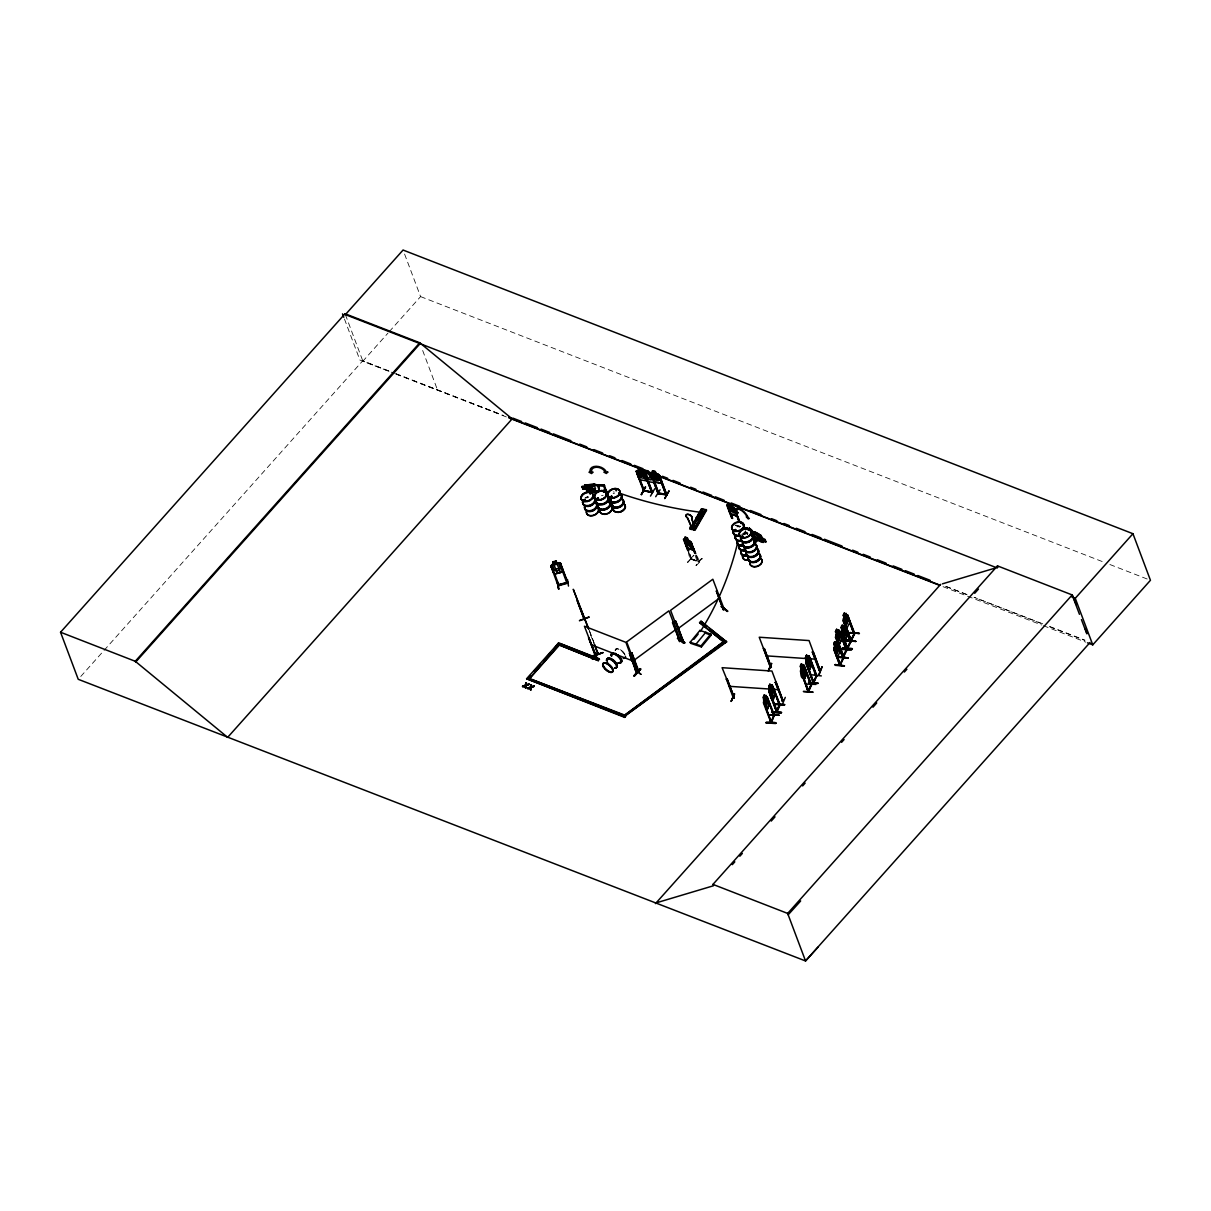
<?xml version="1.0" encoding="UTF-8"?>
<svg xmlns="http://www.w3.org/2000/svg" width="1211" height="1211" viewBox="0 0 1211 1211"><rect width="100%" height="100%" fill="white"/><g stroke="black" fill="none" stroke-linecap="round" stroke-linejoin="round"><path stroke-width="0.75" stroke-dasharray="5 3.75" d="M696.325 555.047C701.684 563.024 696.31 563.842 695.402 555.016M697.854 561.813L698.702 561.132M614.038 491.893L613.266 491.969M693.646 555.365L687.56 562.267L693.903 555.168M687.893 562.343L693.964 555.44M691.602 558.967L697.687 561.117M691.708 559.421L689.362 552.398M696.249 565.567C708.45 553.654 698.58 558.831 696.219 565.537M80.759 676.48L362.74 360.787L394.014 372.943M344.454 318.993L359.879 360.03L394.196 373.291L362.891 361.181L387.974 333.101M389.231 331.693L420.58 296.604L403.066 250.041M690.875 558.195L691.36 558.861M590.635 634.912L593.935 643.646M691.526 558.771L698.959 561.813M688.665 552.14L691.859 559.104M691.557 559.452L689.165 552.64M688.453 552.367C689.634 561.011 691.284 558.377 698.868 561.828M691.042 559.21L698.656 562.071M395.967 373.972L503.367 415.464M967.029 594.586L944.141 585.746L966.999 594.631M1042.747 623.832L974.068 597.311L1040.824 623.332M1049.786 626.556L1084.995 640.165M420.58 296.604L1102.843 561.783M1109.897 564.523L1150.45 580.281M1049.619 626.753L1084.768 640.422M395.755 373.624L501.732 414.813M395.906 374.017L506.289 416.917M943.066 586.684L1041.687 625.012M1043.443 625.693L1085.722 642.118M736.606 525.15L739.633 526.331M736.394 525.392L739.421 526.573M735.274 525.059L739.815 526.815M735.062 525.286L739.603 527.057M701.926 558.513L695.901 565.401M746.415 532.477L747.671 534.551M589.151 630.492L593.95 642.678M696.113 555.289L698.732 562.101L695.614 554.789M589.5 630.825L594.268 643.525M422.669 350.494L437.595 390.214M345.392 314.618L362.891 361.181M613.114 493.649A6.373 4.36 -20.6 0 1 614.673 493.059M601.549 495.571A6.479 4.435 -20.6 0 1 603.184 495.284M585.049 498.296A6.479 4.435 -20.6 0 1 588.062 496.843M584.989 498.039A6.388 4.375 -20.6 0 1 587.956 496.616M586.714 498.054A6.388 4.375 -20.6 0 1 588.274 497.479M586.578 497.706A6.479 4.435 -20.6 0 1 588.152 497.115M743.085 534.656A6.479 4.435 -20.6 0 1 747.717 532.916M743.024 534.399A6.373 4.36 -20.6 0 1 745.991 532.976M744.75 534.429A6.373 4.36 -20.6 0 1 747.914 533.551M744.598 534.066A6.479 4.435 -20.6 0 1 747.823 533.173M745.734 531.069A6.373 4.36 -20.6 0 1 743.327 534.49M744.159 532.583A6.373 4.36 -20.6 0 1 741.601 534.46M737.03 526.952A6.373 4.36 -20.6 0 1 740.193 526.074M745.234 531.811A6.479 4.435 -20.6 0 1 747.581 534.429M745.053 531.584A6.373 4.36 -20.6 0 1 746.173 532.219M746.96 533.097A6.373 4.36 -20.6 0 1 747.369 534.157M745.719 530.766A6.479 4.435 -20.6 0 1 743.282 534.233M738.786 526.861A6.479 4.435 -20.6 0 1 740.421 526.558M745.189 531.735A6.479 4.435 -20.6 0 1 743.176 533.975M738.68 526.588A6.479 4.435 -20.6 0 1 740.315 526.301M745.325 532.083A6.479 4.435 -20.6 0 1 747.671 534.702M745.386 532.446A6.373 4.36 -20.6 0 1 747.293 533.96M615.233 650.67A6.403 2.831 41.8 0 1 619.366 649.55A6.403 2.831 41.8 0 1 625.209 655.514M615.279 649.701L615.279 650.489A6.388 2.831 41.8 0 1 619.517 649.368A6.388 2.831 41.8 0 1 625.36 655.333C624.074 652.184 618.458 646.462 615.279 649.701"/><path stroke-width="1.5" d="M731.172 508.469L732.791 507.288L732.171 509.301L734.88 512.677L731.838 509.589C731.913 512.647 729.067 510.648 731.111 508.877L728.522 505.638L731.293 508.469M693.419 548.205L693.403 550.278L687.409 547.947L685.789 545.344L687.47 547.872L693.494 550.188L693.434 548.326M736.591 516.022L736.772 514.1M729.037 511.209L730.687 513.797L736.682 516.113L736.682 514.054M584.308 499.886L583.702 500.113M584.444 500.839L584.459 499.855M589.863 493.694L590.59 493.149L590.181 493.831M597.401 499.341L598.355 498.342L597.023 498.463M597.689 499.204C595.176 498.917 600.05 499.976 598.098 498.054M604.001 492.332L603.547 491.621L604.35 491.954M603.986 491.605L604.244 491.575M603.562 485.626L603.532 485.399M604.365 485.883L604.213 484.824L588.41 485.233L604.41 485.883L603.335 484.96M604.486 485.626L588.501 484.975M611.373 496.101L611.555 496.934L611.858 496.177M616.702 489.759L616.974 489.728M734.456 529.631L734.411 530.69L735.667 530.236M734.653 529.767L735.592 529.994L734.638 530.448M740.769 523.349L741.571 523.137L740.708 523.031M741.874 536.594L741.813 537.306M743.085 536.851L741.737 536.473L742.025 537.366M743.251 536.503L741.783 536.821M741.526 536.534L743.282 536.761M748.201 530.009L748.807 529.525M605.742 491.378L606.529 491.06M652.487 473.879L655.302 476.786C652.426 479.117 656.347 480.812 656.12 477.391L659.48 480.025L656.529 476.998C659.102 474.742 655.847 473.183 655.696 476.362L653.138 473.94L509.801 418.279M691.526 527.496L694.509 527.648L691.753 518.762A3.406 1.907 29.9 0 0 690.512 515.477A3.406 1.907 29.9 0 0 686.304 514.796A3.406 1.907 29.9 0 0 687.53 518.096L691.617 527.633L692.798 526.437L691.39 527.3L692.662 526.24L693.101 529.146L691.829 528.753M692.087 526.285L691.769 527.224L687.621 517.945A3.406 1.907 29.9 0 1 686.395 514.645A3.406 1.907 29.9 0 1 690.603 515.311A3.406 1.907 29.9 0 1 691.844 518.611L694.599 527.481M802.908 678.115C799.548 678.069 801.092 664.794 801.061 670.682L808.827 691.33L808.585 690.512M808.918 655.681L805.618 663.007L813.277 682.959L816.456 675.662L808.812 655.681L816.623 676.283M805.784 661.342L809.145 670.606L811.748 664.869L811.219 661.827M641.179 473.864L642.98 472.245L642.118 474.576L644.933 477.361M638.727 671.272L637.591 671.242L638.681 670.758L638.106 672.09L626.677 641.921L668.911 610.828L680.461 640.907L679.386 640.846M679.401 641.043L679.992 640.029M680.325 641.013L679.871 640.089M681.899 640.18L682.671 639.347M681.596 639.59L682.474 639.302M681.778 640.331L682.853 639.832L682.035 640.498L670.606 610.314L712.84 579.236L724.284 609.451C724.496 609.844 722.952 608.83 723.921 608.437M716.594 591.24L717.306 590.711L716.382 591.074L723.3 609.769L724.042 609.133M697.975 517.203L699.216 518.126M700.215 517.279L699.519 516.325L698.126 517.188M839.526 664.612L840.419 664.642L834.394 648.43L834.697 646.447L833.758 649.701M841.251 633.126L841.267 631.446L847.14 648.778L854.436 633.429M845.641 626.98C849.062 631.325 840.313 620.214 844.097 617.565L843.234 615.279L844.415 612.842L845.369 615.294M851.03 641.482L850.334 642.178L845.111 628.131L845.762 627.495L850.712 642.193L844.006 625.769C842.947 630.628 842.462 621.076 841.161 627.57L847.503 648.733L851.015 641.452L843.265 620.774L846.171 613.477L845.369 615.143M643.071 472.865L645.418 479.087L643.026 472.941L643.692 472.199L651.836 474.318L654.001 482.584L647.083 481.524L645.327 479.087M646.916 480.828L647.113 478.693L647.022 480.918L640.135 479.813C637.546 478.451 636.547 469.187 636.169 471.276M640.846 674.27L634.821 669.289M678.448 638.394C681.309 637.258 691.148 649.505 678.463 638.333M678.705 637.728L684.775 642.678M641.164 473.834L638.076 471.457L640.891 474.364C638.212 476.695 641.845 478.39 641.709 474.969L644.948 477.634M562.434 571.864L562.782 569.261L562.54 571.925L554.971 574.029L553.124 572.001L555.032 573.908L562.54 571.925M779.218 705.074L776.312 711.508L777.235 711.387L769.454 690.875L769.636 688.892M765.519 705.786L766.745 706.391L767.577 701.048L764.292 694.781L763.233 697.233L763.914 701.502L771.346 722.816L774.207 715.353M769.454 690.875C767.835 676.253 771.135 713.975 775.025 694.009L774.48 690.981L775.025 694.009L772.557 699.761L771.271 698.217L772.512 699.761M612.948 505.668L609.754 505.577M525.423 685.502L523.258 686.94L522.516 686.319L525.423 685.502L525.892 687.969L526.104 685.244L529.131 684.351L526.104 685.244M530.463 687.454L528.299 688.908L527.557 688.287L530.463 687.454L530.948 689.922L531.145 687.212L534.172 686.319L531.145 687.212M522.668 686.713L525.589 685.411L525.786 682.716L526.27 685.154L529.131 684.351M525.589 685.411L525.786 682.716M527.708 688.665L530.63 687.364L530.827 684.684L531.311 687.121L534.172 686.319M530.63 687.364L530.827 684.684M836.407 634.004L836.074 635.972L843.81 656.634L839.738 665.369L833.91 649.656L837.331 657.301L840.192 651.579L839.601 648.536L840.192 651.579M844.188 617.58L843.855 619.548L845.475 623.832L846.746 624.437L847.745 619.109L846.141 614.84L845.263 615.294M525.271 687.727L525.559 685.88M526.27 685.154L526.407 682.959M530.312 689.68L530.615 687.848M531.311 687.121L531.447 684.926M779.687 704.741L776.569 712.189L768.97 692.102L771.528 684.79L779.884 705.423L772.179 684.836M776.539 712.023L776.978 710.796L776.281 711.341M779.839 705.423L779.49 704.045M808.388 691.254L808.781 691.269M804.71 677.857L800.335 666.398C801.531 659.753 802.03 669.698 802.984 664.582L810.976 685.184M811.612 684.699L804.271 665.974L810.946 685.35M770.983 722.649L763.369 702.728L765.882 695.402L774.344 716.049M771.634 722.104L771.135 721.499M770.968 722.71L773.89 714.687L774.525 715.474M813.656 681.717L813.247 683.034L816.275 675.95M816.123 676.404L816.229 674.905L816.577 676.283M816.078 676.359L809.16 657.709L809.781 657.058L816.85 675.768L813.625 683.049L806.602 664.355M641.33 494.618L645.478 486.989M558.649 589.182L557.332 581.901M734.305 693.933L731.081 701.441L734.683 693.948M768.622 670.955L771.392 663.522M606.56 494.981L604.698 489.441L605.379 490.5C603.789 490.258 604.834 489.411 604.516 490.516M771.982 711.962C801.137 713.415 752.061 711.311 781.231 712.885M803.438 691.36L812.808 691.981M766.291 722.195C795.612 724.526 746.476 721.68 775.615 723.527M766.381 722.558C783.487 724.405 773.723 720.939 766.275 722.922M808.57 682.399L818.076 683.367L808.57 682.429M818.076 683.367L808.676 682.686L818.015 683.322M595.146 655.711L596.493 656.438L588.697 637.561L595.494 656.529L595.585 655.469M595.479 656.453L596.009 656.044M596.084 656.241L595.358 655.469M588.485 637.788L596.13 656.756L584.444 626.238L625.92 642.36L636.925 672.559M843.779 656.574L842.765 656.529L843.507 655.953M835.484 637.183L843.31 658.784L837.724 644.721L838.36 644.07L837.724 644.721M834.848 651.351L840.071 665.399L843.689 657.997M846.217 650.61L847.019 649.959L839.617 631.294L846.262 650.67M846.701 649.353L842.659 657.921M846.913 647.946L847.851 648.082M847.579 647.461L847.2 648.127M850.697 641.421L850.107 641.33M851 640.104L844.218 621.47L851.166 640.876L844.218 621.47M851.288 639.529L854.179 633.792M850.561 641.376L854.512 632.778L854.799 633.474L847.397 614.87L854.043 634.246L846.08 613.477M835.09 665.293L844.309 666.156M838.466 656.529L847.639 658.057M838.557 656.892L848.305 657.997L838.466 656.438M842.538 647.961C842.084 651.321 864.926 648.142 842.538 648.036M855.466 640.952C826.507 637.879 875.341 643.646 846.338 640.362M847.776 657.785L838.421 657.24M846.474 640.498L855.572 641.315M584.141 619.321C585.185 620.108 583.369 617.504 584.777 619.714M594.313 644.691L597.901 654.182L597.765 652.668M597.977 653.274L598.234 654.061L594.646 644.57M840.252 663.976L839.465 664.521M582.839 488.896L586.094 488.729L582.839 488.896L582.007 486.519L585.125 486.595M581.976 486.61L591.755 485.505L594.707 486.64L595.509 488.775L593.42 489.925L587.547 489.955L586.063 488.805C587.456 494.436 605.349 492.574 597.265 484.884L593.859 484.188L597.235 484.96L599.263 490.349M590.983 492.075C589.651 490.5 596.296 493.422 597.977 492.06M596.418 491.151L599.157 490.213M604.168 489.168L605.651 489.986M605.803 491.954L603.82 485.626L608.043 496.631M608.437 502.277L609.451 499.265M608.482 502.595L609.496 499.553M608.891 502.156L610.026 501.626M609.557 502.247L610.541 499.25L609.693 502.641M609.814 502.58L610.783 499.598M609.754 504.124L611.131 499.598M584.368 500.537L584.444 499.719M590.408 493.679L590.832 493.225M597.19 498.811L598.143 498.357M598.325 498.826L597.598 499.023M735.879 530.146L735.592 529.888M771.377 685.32L772.164 684.942M733.321 697.93L726.343 678.993L727.19 679.053L734.29 697.687L732.897 697.233M733.488 697.551L734.138 697.975L727.19 679.053M731.399 701.124L734.275 693.979M733.23 696.87L733.927 697.264M770.438 667.473L763.475 648.536L764.323 648.596L771.407 667.231L770.378 667.155M770.378 667.458L771.21 667.473L764.323 648.596M771.422 663.477L768.198 670.985L771.77 663.507M770.817 686.622L769.848 684.154L768.818 686.607L773.148 698.066M769.197 686.576L769.818 685.108L769.454 687.348M770.726 686.455L771.528 684.79L768.879 692.162M770.998 687.379L770.029 689.664L770.983 687.379L772.603 691.648L771.634 693.933L772.588 691.648M769.878 692.813L776.947 712.189L769.924 693.509M779.4 705.559L772.724 686.183L780.126 704.832L777.008 712.053M783.29 700.987L782.155 701.23L783.078 701.245L775.343 682.308L776.19 682.353L783.184 701.245L771.937 671.045L722.089 667.685L734.29 697.687M772.467 699.746L774.919 694.009L774.389 690.966L775.025 694.009M771.861 712.325L781.413 712.492M775.237 704.454L784.773 704.62L775.403 704.03M782.927 700.563L781.897 700.548L782.7 700.639M785.288 697.369L782.139 704.847M801.515 663.961C799.033 670.939 801.939 659.586 802.378 666.413L803.075 665.944L804.694 670.228L803.877 675.571L802.621 674.951L801.061 670.682L800.532 666.398M801.379 664.9L801.031 667.14L801.652 665.672M803.09 664.582L800.592 670.319L803.71 664.733L802.378 666.413L803.075 665.944M800.698 670.334L801.198 668.699M802.56 667.17L801.576 669.456L802.545 667.17L804.165 671.439L803.181 673.725L804.149 671.439M801.44 672.605L808.494 691.981L801.47 673.301M820.165 670.803L819.272 670.773L812.354 652.108L813.308 651.896L820.256 670.833L809.054 640.574L759.221 637.228L770.59 667.14L770.196 666.428M804.013 679.553L806.571 673.8L806.042 670.773L806.42 673.785L804.119 679.553L802.832 678.009L804.074 679.553L806.571 673.8L805.936 670.758L806.465 673.8M810.674 684.503L811.415 683.882L808.115 691.981L800.653 670.288L800.441 671.954M808.297 690.664L811.098 684.881M811.627 684.639L808.554 691.844M820.347 670.455L819.378 670.47M819.605 670.394L812.46 651.851M819.211 669.789L819.908 670.137M822.057 666.898L819.272 674.406M821.981 666.837L818.878 674.345M769.954 684.17L768.909 686.622M763.551 701.154L764.262 699.519L763.339 697.233M765.988 695.417L765.246 697.248L764.292 694.947M764.292 703.424L771.452 722.679M773.844 716.185L767.168 696.809L774.571 715.534M766.866 710.236L769.318 704.605L768.94 701.593L769.469 704.635L766.972 710.373L765.67 708.844M769.696 715.05L779.218 715.262L769.878 714.626M808.282 655.756L807.54 657.467L806.571 655.015L805.512 657.467L806.193 661.736L813.61 682.217M806.677 655.015L805.512 657.467L806.541 659.753L805.83 661.388M809.145 670.606L811.703 664.854L811.082 661.887M821.33 675.905L812.157 674.86M835.696 635.624L836.483 633.989L835.454 631.703L836.634 629.266L837.573 631.718L838.406 630.008M844.264 617.58L843.295 615.279L844.506 612.857M836.423 638.591L843.613 658.042M844.006 625.769L841.312 631.491L842.129 629.871L841.236 627.57L842.447 625.148L843.295 627.601M834.803 646.462L833.773 644.161C834.712 637.561 837.013 647.991 834.939 641.875M854.482 634.125L847.715 614.9M835.045 641.739L833.773 644.161M833.97 648.036L836.71 642.36L835.802 644.01L836.665 643.722L838.284 647.991L838.375 651.049L837.285 653.319L835.999 652.714M842.25 634.064L847.518 648.793L842.25 634.761M841.872 639.12L839.011 644.827L841.872 639.12L841.388 636.093M846.792 628.418L849.668 622.696L849.168 619.669M844.718 640.574L847.428 634.973L847.095 631.96M843.567 639.272L844.824 640.725L847.594 635.003M849.88 632.581L859.416 633.474L849.85 632.596M842.205 649.399L851.454 650.156M846.232 649.308L846.398 650.216M843.28 655.953L846.08 650.186M847.382 647.991L850.152 641.694M854.739 633.55L851.288 640.725M859.371 633.459L850.001 632.853M557.877 584.943L559.073 585.064M558.12 585.624L567.656 582.173L557.999 584.883L567.838 582.9L567.051 583.081M566.597 582.506L567.581 582.219M747.02 528.541L746.294 528.238L747.384 528.39M701.79 510.86L690.966 529.343L689.816 527.708L690.966 525.695L691.678 526.709M691.723 528.935L691.072 526.709L695.901 527.618L695.099 526.346L694.297 529.328L690.527 528.738L691.314 525.741M696.31 517.99C708.738 518.565 691.89 520.7 697.475 515.977L701.941 516.688M698.505 514.191C710.933 514.766 694.085 516.885 699.67 512.162L704.227 513.116L699.67 512.162A358.517 284.085 -9.3 0 1 618.685 492.862M700.533 511.057L701.608 508.802L706.634 510.058L695.175 529.979L690.043 529.177L701.457 509.271L706.164 509.755L694.524 529.873L693.615 529.722L706.074 509.513M690.27 528.919L691.42 526.906M692.904 524.484L701.608 508.802M690.694 529.283L701.699 509.044M690.891 529.298L702.562 509.18M702.047 511.042L691.481 529.404L702.138 511.042M693.101 529.146L692.026 526.452M694.297 529.328L695.099 526.346M693.873 529.631L705.665 509.922M693.736 529.752L705.302 509.589M637.38 472.668L636.577 472.532L644.388 491.348L638.167 474.106M640.755 469.066L637.864 468.521L638.818 470.988L637.637 471.503L639.241 475.787L641.391 477.861L644.131 478.3L644.903 476.695L640.801 468.99M641.618 471.367L644.903 472.562L636.759 470.655L638.863 470.897M651.14 474.697L651.942 474.833M647.87 480.722L652.426 492.589L643.223 490.47L644.222 490.637M641.436 494.693L645.539 486.958L641.285 494.3M655.212 471.412L659.314 479.117L658.542 480.722L655.802 480.283L653.652 478.209L652.048 473.925L653.213 473.395C648.763 468.718 659.692 472.714 652.366 471.109M644.297 490.818L652.169 491.908M644.388 491.303L643.389 490.546M657.921 474.091L659.314 474.984L666.837 495.011L659.268 475.06L657.921 474.091C656.952 472.744 648.657 473.773 651.215 472.986M654.591 482.145L661.478 483.25L661.63 481.13M658.935 476.241L659.889 476.105L658.935 476.241L665.974 494.951L659.072 475.984M651.246 491.938L651.942 491.954M651.276 491.787L651.594 492.499M651.79 492.166L646.432 478.89M650.474 496.101L654.727 488.76M660.086 489.774L655.696 496.722M653.531 481.736L658.042 493.679C656.377 492.529 660.313 492.998 657.785 492.635M658.89 493.377L654.485 481.615M665.656 494.36L666.489 494.315M668.896 490.818L664.778 498.554M669.077 491.151L664.809 498.463M643.132 472.986L645.766 472.699L644.827 470.231L646.25 477.422L648.4 479.495L651.124 479.95L651.896 478.36L650.292 474.091L648.536 473.077M651.836 474.318L648.49 473.153L647.749 470.731L644.782 470.322M648.566 473.092L647.749 470.731M654.152 480.464L651.745 474.334M742.888 525.286L744.175 524.484L744.144 526.27M770.907 721.453L771.286 722.831M771.271 721.998L773.996 715.716M550.823 565.87L553.715 564.069L552.867 561.859L557.317 573.378M854.012 632.884L854.103 633.595M839.617 631.294L846.701 650.549M843.038 655.908L843.34 656.513M585.125 500.582L584.822 499.674M596.902 498.644L596.887 499.174M611.873 496.767L610.495 497.403M735.758 530.327L735.455 529.404M811.4 685.214L803.604 664.733M813.52 682.308L806.571 663.658M558.831 584.641L559.073 585.685L552.11 566.718L551.262 567.202L552.11 566.718M566.96 583.157L559.951 564.523L560.844 564.281L559.951 564.523M550.808 565.855L558.165 585.867L567.989 583.112L560.466 563.1L557.045 563.342M598.234 653.955L597.417 652.986M690.164 642.239L699.928 630.416L710.766 634.064L711.16 635.124L701.411 646.946L690.573 643.298L690.164 642.239L701.018 645.887L701.411 646.946M693.827 639.363L698.157 634.11M696.128 643.995L705.877 632.172M701.018 645.887L710.766 634.064M604.577 489.986L607.105 495.647M684.699 540.787L688.529 550.944M694.766 553.321L691.163 542.922L695.674 553.351M691.859 543.194L690.951 543.164M637.183 672.272L636.259 672.317L629.478 653.41L637.001 672.605M640.619 669.183C620.637 690.194 653.773 654.712 634.549 676.041M634.019 675.526L640.059 668.639M818.015 947.153L805.542 960.959L78.231 679.295L60.55 632.233L345.059 313.74L419.763 342.774L512.162 418.87L508.635 417.507M997.304 568.004L345.392 314.618L403.066 250.041L1132.951 533.718L1150.45 580.281L1092.761 644.857L1087.478 642.814M228.334 736.621L227.653 737.363L135.254 661.282L419.763 342.774M135.587 662.145L420.096 343.652M227.653 737.363L512.828 418.113L521.638 421.534M625.875 716.049L624.679 717.381L526.588 678.75L558.589 642.92L599.309 658.754L598.34 660.661L558.907 644.842L598.34 660.661M526.8 679.341L530.463 675.254M534.157 671.106L540.318 664.203M544.011 660.071L550.172 653.168M553.881 649.02L558.589 642.92M559.088 645.478L529.51 678.599L560.103 643.51L599.521 659.329M685.714 539.364L683.458 539.213L687.818 550.672M687.47 538.002L691.39 545.949L690.8 547.281L686.455 544.027L684.851 539.743L685.835 539.485C681.611 534.354 691.405 539.97 684.972 537.184M688.272 540.363L691.193 542.089M689.982 540.923L683.564 539.258M728.114 502.943L729.718 509.892L734.063 513.146L734.653 511.799L730.733 503.852M727.978 506.637L732.443 518.49M731.535 506.228L734.456 507.954L726.827 505.123M598.113 660.086L599.309 658.754M738.649 520.897L734.411 508.802L739.558 520.942M730.687 513.797L736.682 516.113M735.107 509.074L734.199 509.044M624.679 717.381L625.648 715.474L527.996 678.009M655.454 903.633L940.629 584.383M656.12 902.891L713.476 885.756L712.961 884.393L997.47 565.885L1072.174 594.934L1079.455 614.295M732.307 864.654L734.82 861.854M739.845 856.222L742.358 853.407M771.24 821.073L775.01 816.85M802.636 785.924L805.148 783.108M841.569 742.343L844.082 739.527M872.964 707.194L876.734 702.97M904.375 672.044L906.888 669.229M974.704 593.299L978.473 589.091M1090.051 642.466L805.542 960.959L787.665 913.427L1072.174 594.934M1092.761 644.857L1075.262 598.295L1132.951 533.718M788.179 914.789L800.653 900.969M775.237 704.318L784.622 704.878M806.798 684.109L816.047 684.412M769.712 714.914L778.93 715.277M838.92 657.346L848.139 658.254M749.942 530.6L758.54 534.687L746.566 527.951L746.597 528.874M749.261 528.253L751.622 530.055L749.261 528.253L749.654 529.313L749.442 528.072M758.298 534.914L758.298 534.051M753.757 541.665L756.527 539.046L753.938 542.044M753.817 541.938L756.587 539.319M754.589 542.059L757.375 539.516M754.725 542.452L757.314 539.455M755.074 542.589L757.844 540L755.119 542.649M752.515 536.579L761.023 541.12L750.593 535.095M760.629 541.12L760.629 540.257M754.922 532.28L761.159 535.565L763.596 542.422C755.8 542.377 745.658 524.318 761.159 535.625M757.42 539.228L763.672 542.346M763.702 540.59L766.033 541.817L758.843 538.986L755.74 534.732L757.178 534.566L762.839 538.289M765.095 539.591L762.718 538.395M706.18 509.725L694.826 529.782L693.933 528.359M553.866 564.19L552.534 565.401L554.154 569.685L556.455 571.062L559.452 570.245L560.375 567.959L558.771 563.69L556.878 563.372L556.076 560.89L552.867 561.859M583.626 500.007L584.746 499.583M585.049 500.491L583.611 500.854M610.632 496.571L612.039 496.48M584.656 485.066L593.844 484.339M698.293 516.976L700.23 517.067M699.897 517.506L698.157 517.778M631.642 652.714L630.931 653.229L631.854 652.865L638.258 671.984M679.78 641.421L672.453 622.681L673.165 622.151L679.628 641.527L680.461 640.907M675.571 621.107L674.86 621.637L675.768 621.273L682.762 640.014L681.778 639.817M677.358 638.469L683.337 643.117M721.695 606.514L727.705 611.192L721.726 606.544M633.671 660.54L675.92 629.448M677.6 628.948L719.834 597.856M699.474 622.348L725.101 643.026L699.701 622.923L701.018 621.213L726.645 641.891L625.648 715.474M687.848 668.699L624.649 715.201L723.739 641.527L690.845 666.474M726.418 641.315L625.587 715.534L624.437 714.626M666.973 494.754L658.133 493.331L653.683 481.478M558.574 588.864L557.378 581.87L558.771 589.227M770.211 666.489L771.044 666.504M770.907 666.822L770.014 666.777M723.784 608.497L724.042 609.178M682.308 639.06L682.777 639.938L675.768 621.273M680.022 640.786L679.659 641.467M748.595 530.115L748.307 529.449M741.828 536.201L742.721 535.913M771.528 686.153L770.711 686.607L771.513 686.153L773.133 690.437L772.315 695.765L771.104 695.159L772.285 695.765L773.133 690.437M807.434 657.467L808.252 656.998L810.023 664.339L809.024 666.625L807.798 666.02M643.465 490.228L644.267 490.334M643.768 490.849L652.472 492.287M666.58 494.33L658.708 493.24L665.808 494.103M666.701 495.011L658.057 493.634M843.189 627.586L844.067 627.131L845.778 634.458L844.673 636.729L843.401 636.123M837.482 631.703L838.36 631.249L840.071 638.575L838.966 640.861L837.694 640.241M741.919 523.757L742.752 523.803M526.119 684.76L528.98 683.958M531.175 686.728L534.021 685.926M760.675 541.362L753.348 537.412M522.516 686.319L525.438 685.017M527.557 688.287L530.479 686.985M558.952 584.943L558.12 585.155M567.792 583.248L560.375 563.16M577.193 600.717L584.459 619.987L577.42 601.292M589.046 617.216L579.403 620.683L588.955 616.959M593.163 655.635L602.957 652.578L593.435 656.317M593.269 655.923L602.972 652.623M597.417 498.13L598.37 498.084M636.138 671.333L636.925 671.621M721.332 606.756L727.266 611.525M942.415 583.853L994.398 568.322M568.489 586.079L567.459 579.433M840.086 664.551L834.848 650.64M559.119 562.767L551.52 564.674M554.154 564.962L557.242 564.205M555.758 569.231L558.771 568.413M611.161 497.161L610.329 496.692M658.799 493.77L652.426 476.786M593.874 484.264L584.55 485.036L586.639 490.334L587.986 491.091M588.41 485.233L604.153 485.293M604.456 489.955L605.697 489.834L605.409 490.894L603.033 490.894L605.47 490.682M587.971 491.182L599.566 491.151M605.667 491.166L606.575 491.06M590.741 491.454L599.49 491.424M591.059 491.817L598.052 491.787M603.472 491.923L606.787 491.605M605.803 492.105L606.802 491.711L603.562 492.12M612.857 505.229L609.648 505.259A6.373 4.36 -20.6 0 1 611.01 510.936A6.373 4.36 -20.6 0 1 602.942 513.964A6.373 4.36 -20.6 0 1 600.187 508.726M611.01 497.191L610.329 497.297M763.354 648.793L764.202 648.854M812.354 652.108L813.202 652.154M726.237 679.25L727.084 679.31M775.237 682.565L776.084 682.61M803.544 691.648L812.959 692.283M837.361 642.511L843.25 658.799M766.215 655.847L816.063 659.208M807.919 669.168L809.251 670.606M729.098 686.304L769.712 689.044M773.405 689.286L778.945 689.664M837.497 631.552L836.725 629.266L835.454 631.703M835.439 637.228L839.072 629.947L846.61 650.625M855.693 641.406L846.277 640.922M842.629 648.4L851.908 649.247L842.493 648.672M836.074 655.847L837.437 657.164M843.068 658.315L840.283 664.082M700.442 510.815L704.923 511.526M692.525 526.089L692.041 526.74M692.949 526.921L695.462 527.315M661.373 483.159L654.636 482.084L652.926 479.723M752.818 531.917L754.877 532.431M615.748 490.001L616.187 490.909M706.513 633.565L711.16 635.124M643.646 491.212L636.108 471.155M598.098 652.668L592.285 659.329M1071.796 596.947L1075.262 598.295M525.15 422.911L537.472 427.695M540.999 429.072L549.809 432.494M553.321 433.856L570.926 440.698M579.736 444.119L586.775 446.859M593.814 449.599L602.609 453.02M609.663 455.76L614.946 457.803M621.985 460.543L630.78 463.964M634.307 465.327L643.102 468.748M662.478 476.286L667.745 478.33M673.028 480.389L680.082 483.128M690.633 487.231L695.916 489.274M702.955 492.014L711.765 495.435M715.292 496.813L724.087 500.234M731.126 502.959L739.936 506.38M750.487 510.497L761.053 514.599M771.619 518.702L776.902 520.76M783.941 523.485L789.224 525.544M796.263 528.284L805.073 531.705M812.112 534.445L820.907 537.866M824.434 539.228L842.039 546.07M852.605 550.172L857.888 552.231M863.171 554.29L870.209 557.015M877.248 559.754L886.043 563.176M893.097 565.915L901.892 569.337M905.419 570.699L914.214 574.12M917.741 575.497L930.063 580.281M508.696 417.523L653.001 473.607M660.04 476.347L939.948 585.14M659.511 476.468L939.539 585.307M729.158 505.275L726.736 505.063L731.732 518.217M591.437 644.857L632.929 660.994M531.493 679.371L624.119 715.368M526.588 678.75L624.467 716.806M525.12 687.333L525.892 687.969M530.176 689.301L530.948 689.922M712.961 884.393L787.665 913.427M60.55 632.233L135.254 661.282M802.666 674.951L803.877 675.571L804.679 670.228M748.02 529.116L758.071 534.278M750.169 530.373L758.54 534.687M752.031 536.185L760.402 540.484M753.514 537.654L760.644 541.484M640.241 668.987L634.216 675.874M846.973 649.868L843.431 657.225L836.423 637.894M643.238 490.516L652.562 492.332L648.657 482.16M721.211 606.469L727.644 611.177M638.757 670.955L631.854 652.865M634.776 669.365L640.937 674.33M706.876 626.269L701.018 621.213M709.707 628.494L726.645 641.891M606.696 492.09L604.259 484.96M843.462 639.272L844.718 640.71M685.335 539.228L693.403 549.794M560.481 563.176L559.028 562.615M580.266 607.892L588.47 628.766M1072.916 596.024L1076.14 604.577M1085.132 628.524L1087.069 633.656M1081.438 619.578L1086.736 633.656M997.47 565.885L997.97 567.248M836.559 630.204L836.15 632.43L835.862 631.673M765.17 539.516L765.957 541.877M753 531.947L754.983 537.215M734.381 507.954L739.346 521.169M734.411 508.802L735.683 512.192M736.954 515.583L738.861 520.654M730.097 511.481L732.655 518.247M727.493 506.122L731.944 517.975M775.343 682.308L782.457 700.897M716.382 591.074L723.3 609.769M691.118 542.089L695.477 553.594M691.163 542.922L694.978 553.094M685.547 542.24L688.726 550.702M684.215 540.288L688.03 550.445M647.855 482.023L651.669 492.181M699.928 630.416L700.321 631.476M605.621 489.638L608.149 496.631M606 492.166L607.362 495.496M608.512 498.826L609.86 502.141M608.376 498.902L609.602 502.308M584.686 484.99L585.291 486.595M582.007 486.519L582.915 488.82M629.478 653.41L636.592 672.029M588.849 629.13L573.257 589.273L584.777 619.865M556 560.996L560.375 572.531M550.914 565.779L553.23 571.955M345.059 313.74L345.392 314.618M342.516 313.861L343.803 317.282M737.923 541.605A383.07 314.693 53.1 0 1 700.912 630.704M621.47 499.144A6.373 4.36 -20.6 0 1 622.817 504.911A6.373 4.36 -20.6 0 1 614.749 507.939A6.373 4.36 -20.6 0 1 611.994 502.701M624.089 503.791A6.373 4.36 -20.6 0 1 619.896 511.769A6.373 4.36 -20.6 0 1 613.508 506.713M620.622 494.285A6.479 4.435 -20.6 0 1 616.354 502.383A6.479 4.435 -20.6 0 1 609.86 497.252M620.516 494.027A6.479 4.435 -20.6 0 1 616.263 502.126A6.479 4.435 -20.6 0 1 609.769 496.979M619.215 493.149A6.373 4.36 -20.6 0 1 620.562 498.917A6.373 4.36 -20.6 0 1 612.494 501.929A6.373 4.36 -20.6 0 1 609.739 496.692M620.653 494.648A6.373 4.36 -20.6 0 1 617.247 502.353A6.373 4.36 -20.6 0 1 609.633 498.765M621.41 498.781A6.479 4.435 -20.6 0 1 619.865 506.925A6.479 4.435 -20.6 0 1 611.358 503.625M621.319 498.523A6.479 4.435 -20.6 0 1 619.775 506.667A6.479 4.435 -20.6 0 1 611.252 503.352M622.257 498.917A6.373 4.36 -20.6 0 1 618.851 506.637A6.373 4.36 -20.6 0 1 611.237 503.049M608.104 500.794A6.479 4.435 -20.6 0 1 609.466 506.652A6.479 4.435 -20.6 0 1 601.277 509.725A6.479 4.435 -20.6 0 1 598.476 504.397M610.056 502.671A6.373 4.36 -20.6 0 1 604.274 509.952A6.373 4.36 -20.6 0 1 598.688 504.715M608.149 501.172A6.373 4.36 -20.6 0 1 609.269 501.793M608.013 496.934A6.479 4.435 -20.6 0 1 602.124 504.321A6.479 4.435 -20.6 0 1 596.448 498.993M606.06 495.39A6.479 4.435 -20.6 0 1 607.211 496.041M608.951 500.93A6.373 4.36 -20.6 0 1 604.758 508.908A6.373 4.36 -20.6 0 1 598.355 503.852M607.998 500.537A6.479 4.435 -20.6 0 1 609.375 506.395A6.479 4.435 -20.6 0 1 601.171 509.453A6.479 4.435 -20.6 0 1 598.385 504.139M607.801 496.677A6.373 4.36 -20.6 0 1 602.018 503.958A6.373 4.36 -20.6 0 1 596.433 498.705M605.894 495.163A6.373 4.36 -20.6 0 1 607.014 495.799M608.527 498.599A6.373 4.36 -20.6 0 1 602.336 504.805A6.373 4.36 -20.6 0 1 596.312 500.794M610.889 506.092A6.373 4.36 -20.6 0 1 607.483 513.812A6.373 4.36 -20.6 0 1 599.869 510.225M594.752 502.701A6.388 4.375 -20.6 0 1 596.115 508.469A6.388 4.375 -20.6 0 1 588.031 511.496A6.388 4.375 -20.6 0 1 585.261 506.243M598.173 508.226A6.373 4.36 -20.6 0 1 592.376 515.508A6.373 4.36 -20.6 0 1 586.79 510.27M597.492 507.636A6.373 4.36 -20.6 0 1 593.284 515.614A6.373 4.36 -20.6 0 1 586.896 510.542M594.707 498.735A6.479 4.435 -20.6 0 1 588.818 506.122A6.479 4.435 -20.6 0 1 583.142 500.809M594.601 498.463A6.479 4.435 -20.6 0 1 588.728 505.865A6.479 4.435 -20.6 0 1 583.051 500.537M594.419 498.205A6.388 4.375 -20.6 0 1 588.622 505.502A6.388 4.375 -20.6 0 1 583.006 500.249M592.497 496.692A6.388 4.375 -20.6 0 1 593.632 497.327M593.95 498.19A6.388 4.375 -20.6 0 1 590.544 505.926A6.388 4.375 -20.6 0 1 582.9 502.323M594.692 502.338A6.479 4.435 -20.6 0 1 593.163 510.482A6.479 4.435 -20.6 0 1 584.641 507.182M595.736 502.716A6.479 4.435 -20.6 0 1 592.285 510.558A6.479 4.435 -20.6 0 1 584.535 506.909M595.555 502.474A6.388 4.375 -20.6 0 1 592.149 510.194A6.388 4.375 -20.6 0 1 584.504 506.607M752.727 538.698A6.479 4.435 -20.6 0 1 754.105 544.556A6.479 4.435 -20.6 0 1 745.915 547.614A6.479 4.435 -20.6 0 1 743.115 542.301M755.407 543.709A6.373 4.36 -20.6 0 1 752.001 551.429A6.373 4.36 -20.6 0 1 744.387 547.841M752.455 538.199A6.373 4.36 -20.6 0 1 753.802 543.966A6.373 4.36 -20.6 0 1 745.749 546.978A6.373 4.36 -20.6 0 1 742.994 541.741M752.636 538.426A6.479 4.435 -20.6 0 1 753.999 544.284A6.479 4.435 -20.6 0 1 745.809 547.357A6.479 4.435 -20.6 0 1 743.009 542.028M751.97 534.551A6.373 4.36 -20.6 0 1 748.565 542.271A6.373 4.36 -20.6 0 1 740.95 538.683M751.653 533.688A6.373 4.36 -20.6 0 1 748.247 541.408A6.373 4.36 -20.6 0 1 740.617 537.82M753.908 539.697A6.373 4.36 -20.6 0 1 751.986 546.691A6.373 4.36 -20.6 0 1 743.251 546.07M742.858 545.011A6.373 4.36 -20.6 0 1 742.873 543.83M751.94 534.202A6.479 4.435 -20.6 0 1 748.474 542.044A6.479 4.435 -20.6 0 1 740.738 538.395M751.834 533.93A6.479 4.435 -20.6 0 1 748.383 541.771A6.479 4.435 -20.6 0 1 740.632 538.123M755.528 544.011A6.373 4.36 -20.6 0 1 752.122 551.732A6.373 4.36 -20.6 0 1 744.508 548.144M758.283 553.715A6.373 4.36 -20.6 0 1 759.63 559.482A6.373 4.36 -20.6 0 1 751.577 562.494A6.373 4.36 -20.6 0 1 748.822 557.257M760.917 558.362A6.373 4.36 -20.6 0 1 756.724 566.324A6.373 4.36 -20.6 0 1 750.32 561.268M754.574 543.845A6.373 4.36 -20.6 0 1 755.921 549.597A6.373 4.36 -20.6 0 1 747.868 552.625A6.373 4.36 -20.6 0 1 745.113 547.387M761.038 558.665A6.373 4.36 -20.6 0 1 756.83 566.627A6.373 4.36 -20.6 0 1 750.442 561.571M757.45 548.84A6.479 4.435 -20.6 0 1 753.181 556.954A6.479 4.435 -20.6 0 1 746.687 551.807M757.344 548.583A6.479 4.435 -20.6 0 1 753.075 556.682A6.479 4.435 -20.6 0 1 746.581 551.535M757.163 548.341A6.373 4.36 -20.6 0 1 752.954 556.318A6.373 4.36 -20.6 0 1 746.566 551.262M757.48 549.204A6.373 4.36 -20.6 0 1 755.573 556.197A6.373 4.36 -20.6 0 1 746.839 555.577M746.43 554.517A6.373 4.36 -20.6 0 1 746.445 553.336M758.237 553.336A6.479 4.435 -20.6 0 1 756.693 561.495A6.479 4.435 -20.6 0 1 748.171 558.18M758.131 553.079A6.479 4.435 -20.6 0 1 756.603 561.223A6.479 4.435 -20.6 0 1 748.08 557.923M759.085 553.488A6.373 4.36 -20.6 0 1 755.679 561.193A6.373 4.36 -20.6 0 1 748.065 557.605M742.207 540.817A6.479 4.435 -20.6 0 1 735.713 535.686M741.98 540.197A6.373 4.36 -20.6 0 1 735.592 535.126M742.101 540.56A6.479 4.435 -20.6 0 1 735.607 535.413M740.375 535.913A6.373 4.36 -20.6 0 1 733.548 532.068M744.568 527.935A6.373 4.36 -20.6 0 1 745.355 528.813M740.042 535.05A6.373 4.36 -20.6 0 1 733.215 531.205M744.25 527.073A6.373 4.36 -20.6 0 1 745.431 529.025M742.298 541.045A6.373 4.36 -20.6 0 1 735.91 535.989M738.634 535.973A6.479 4.435 -20.6 0 1 733.336 531.78M744.538 527.587A6.479 4.435 -20.6 0 1 745.34 528.48M738.543 535.716A6.479 4.435 -20.6 0 1 733.23 531.508M744.432 527.315A6.479 4.435 -20.6 0 1 745.234 528.208M743.948 545.419A6.403 4.375 -20.6 0 1 737.09 541.559M742.207 545.359A6.373 4.36 -20.6 0 1 736.969 542.407M742.252 545.495A6.403 4.375 -20.6 0 1 736.999 541.347M749.321 559.709A6.373 4.36 -20.6 0 1 742.918 554.653M744.099 545.828A6.373 4.36 -20.6 0 1 737.272 541.983M749.427 560.012A6.373 4.36 -20.6 0 1 743.039 554.956M744.008 545.586A6.403 4.375 -20.6 0 1 737.151 541.726M745.779 550.339A6.479 4.435 -20.6 0 1 739.285 545.192M745.885 550.566A6.373 4.36 -20.6 0 1 739.482 545.495M745.673 550.066A6.479 4.435 -20.6 0 1 739.179 544.935M745.552 549.703A6.373 4.36 -20.6 0 1 739.164 544.647M747.808 555.698A6.373 4.36 -20.6 0 1 740.981 551.853M747.717 555.471A6.479 4.435 -20.6 0 1 740.769 551.565M747.611 555.213A6.479 4.435 -20.6 0 1 740.678 551.308M745.885 555.122A6.373 4.36 -20.6 0 1 740.632 552.171M617.746 654.833A6.388 2.831 41.8 0 1 621.773 660.101A6.388 2.831 41.8 0 1 619.578 662.372M611.888 655.787A6.388 2.831 41.8 0 1 612.902 652.956M615.097 653.304A6.388 2.831 41.8 0 1 616.414 653.94M611.555 656.044A6.479 2.861 41.8 0 1 614.401 653.395A6.479 2.861 41.8 0 1 621.031 659.072A6.479 2.861 41.8 0 1 619.351 662.72M607.059 661.085A6.479 2.861 41.8 0 1 613.008 660.131A6.479 2.861 41.8 0 1 615.884 667.776M610.889 655.575A6.373 2.816 41.8 0 1 615.218 654.561A6.373 2.816 41.8 0 1 620.955 660.767A6.373 2.816 41.8 0 1 617.625 662.856M607.407 660.828A6.373 2.816 41.8 0 1 613.25 659.874A6.373 2.816 41.8 0 1 616.081 667.412M611.071 655.227A6.479 2.861 41.8 0 1 618.549 656.453A6.479 2.861 41.8 0 1 619.124 662.977M606.575 660.267A6.479 2.861 41.8 0 1 614.053 661.478A6.479 2.861 41.8 0 1 614.628 668.018M610.722 666.126A6.479 2.861 41.8 0 1 607.422 662.553M606.378 660.6A6.388 2.831 41.8 0 1 613.765 661.796A6.388 2.831 41.8 0 1 614.325 668.245M611.812 667.276A6.388 2.831 41.8 0 1 607.226 662.856M625.466 656.574A6.403 2.831 41.8 0 1 623.196 658.33M625.542 657.255A6.388 2.831 41.8 0 1 624.361 658.148M837.028 652.653L836.665 653.546L836.423 649.217C833.804 649.49 834.682 645.751 836.468 648.142L836.65 644.04L836.892 648.188C839.586 648.006 838.723 651.7 836.831 649.217L837.028 652.653M838.708 640.195L838.3 641.013L838.103 636.744L836.362 635.654L837.77 632.475L839.374 636.744L838.269 639.03L836.665 634.746L838.148 635.684L838.33 631.582L838.587 635.73C841.267 635.533 840.404 639.241 838.527 636.744L838.708 640.195M844.415 636.063L844.052 636.956L843.81 632.626C841.297 632.838 842.054 629.19 843.87 631.567L844.052 627.465L844.294 631.597C846.973 631.415 846.111 635.124 844.234 632.626L844.415 636.063M846.489 623.771L846.08 624.604L845.883 620.335C843.356 620.547 844.112 616.899 845.944 619.275L846.111 615.173L846.368 619.305C849.047 619.124 848.184 622.817 846.307 620.335L846.489 623.771M756.285 534.127L759.282 537.29L757.511 537.351L757.768 538.093L759.978 538.047L763.172 540.878L760.341 537.881L761.991 537.775L761.734 537.048L759.6 537.094L756.36 534.157M586.018 485.717L589.621 487.594L587.456 489.547L590.544 488.078L594.843 489.577L591.044 487.624L593.345 485.626L590.166 487.14L586.018 485.717M771.225 687.121L771.452 690.588C769.772 688.226 768.94 691.859 771.422 691.648L771.755 695.992L771.816 691.648C773.617 694.145 774.374 690.497 771.846 690.633L771.271 686.985M802.787 666.928L802.999 670.379C801.334 668.018 800.501 671.651 802.984 671.454L803.302 675.783L803.377 671.439C805.148 674.012 805.951 670.183 803.408 670.425L802.787 666.928M765.67 697.748L765.882 701.214C764.156 698.823 763.354 702.471 765.852 702.274L766.169 706.619L766.245 702.274C768.031 704.832 768.864 701.002 766.275 701.245L765.67 697.748M807.949 657.982L808.161 661.448C806.481 659.072 805.618 662.72 808.131 662.508L808.448 666.837L808.524 662.508C810.326 665.006 811.113 661.342 808.57 661.478L807.994 657.845M835.136 664.551L844.521 665.838L835.136 664.627M764.247 695.735L763.899 697.96L764.247 695.735M765.443 698.005L764.444 700.276L766.048 704.56L767.047 702.274L765.443 698.005M806.541 655.968L806.178 658.194L806.541 655.968M807.722 658.224L806.723 660.51L808.327 664.794L809.326 662.508L807.722 658.224M844.339 613.78L843.931 616.021L844.339 613.78M845.55 616.051L844.445 618.337L846.05 622.605L847.155 620.335L845.55 616.051M842.281 626.087L841.857 628.312L842.281 626.087M834.879 642.663L834.455 644.888L834.879 642.663M843.477 628.342L842.387 630.628L843.991 634.897L845.081 632.626L843.477 628.342M836.09 644.933L834.985 647.204L836.589 651.488L837.694 649.217L836.09 644.933M607.771 472.123L606.348 473.486L603.88 472.139L605.228 472.123A7.175 4.602 17.8 0 0 596.66 467.249A7.175 4.602 17.8 0 0 591.77 472.184L593.102 472.169L591.543 473.546L588.97 472.184L590.302 472.184A8.598 5.51 17.8 0 1 596.16 466.28A8.598 5.51 17.8 0 1 606.439 472.123L607.771 472.123M738.241 512.692L737.302 513.313L735.349 511.209L736.349 511.723A8.598 3.3 46.4 0 1 740.148 508.938A8.598 3.3 46.4 0 1 748.353 517.899L749.352 518.414L748.322 518.974L746.264 516.825L747.263 517.339A7.175 2.755 46.4 0 0 740.405 509.861A7.175 2.755 46.4 0 0 737.242 512.177L738.241 512.692M555.622 561.601L553.684 562.131L553.972 562.903L555.91 562.373L555.622 561.601M592.194 486.64L586.321 486.671L587.123 488.805L592.996 488.79L592.194 486.64M583.838 487.064L582.779 487.064L583.293 488.442L584.353 488.442L583.838 487.064M640.347 469.429L638.575 469.157L640.634 470.201L640.347 469.429M654.757 471.851L652.986 471.563L655.045 472.623L654.757 471.851M641.83 472.184L639.105 471.745L640.71 476.029L643.45 476.468L641.83 472.184M656.241 474.606L653.501 474.167L655.121 478.451L657.845 478.89L656.241 474.606M647.34 471.079L645.584 470.791L647.613 471.851L647.34 471.079M648.824 473.834L646.099 473.38L647.703 477.664L650.428 478.118L648.824 473.834M730.339 504.2L728.795 503.594L730.627 504.957L730.339 504.2M731.762 507.031L729.385 506.107L730.99 510.391L733.366 511.314L731.762 507.031M687.076 538.335L685.547 537.729L687.364 539.092L687.076 538.335M688.499 541.166L686.122 540.242L687.727 544.526L690.103 545.45L688.499 541.166M761.946 537.987L757.602 535.701L758.404 537.851L762.748 540.136L761.946 537.987M764.792 539.803L764.02 539.395L765.322 541.181L764.792 539.803M611.358 497.691A6.373 4.36 -20.6 0 0 619.896 491.409A6.373 4.36 -20.6 0 0 610.087 490.167A6.373 4.36 -20.6 0 0 611.358 497.691M611.525 498.145A6.373 4.36 -20.6 0 0 620.062 491.848A6.373 4.36 -20.6 0 0 610.253 490.622A6.373 4.36 -20.6 0 0 611.525 498.145M611.419 497.888A6.403 4.375 -20.6 0 0 619.987 491.59A6.403 4.375 -20.6 0 0 610.147 490.334A6.403 4.375 -20.6 0 0 611.419 497.888M620.804 511.799A6.373 4.36 -20.6 0 0 624.195 504.079A6.373 4.36 -20.6 0 1 620.804 511.814A6.373 4.36 -20.6 0 1 613.19 508.226A6.373 4.36 -20.6 0 0 620.804 511.799M598.052 499.719A6.358 4.36 -20.6 0 0 606.575 493.437A6.358 4.36 -20.6 0 0 596.781 492.211A6.358 4.36 -20.6 0 0 598.052 499.719M598.219 500.158A6.358 4.36 -20.6 0 0 606.741 493.891A6.358 4.36 -20.6 0 0 596.947 492.65A6.358 4.36 -20.6 0 0 598.219 500.158M598.098 499.916A6.403 4.375 -20.6 0 0 606.666 493.604A6.403 4.375 -20.6 0 0 596.826 492.362A6.403 4.375 -20.6 0 0 598.098 499.916M584.641 501.263A6.388 4.375 -20.6 0 0 593.193 494.966A6.388 4.375 -20.6 0 0 583.369 493.725A6.388 4.375 -20.6 0 0 584.641 501.263A6.388 4.375 -20.6 0 0 593.208 494.996A6.388 4.375 -20.6 0 0 583.369 493.755A6.388 4.375 -20.6 0 0 584.641 501.293M584.807 501.672A6.358 4.36 -20.6 0 0 593.329 495.405A6.358 4.36 -20.6 0 0 583.551 494.164A6.358 4.36 -20.6 0 0 584.807 501.672M742.676 537.608A6.373 4.36 -20.6 0 0 751.214 531.326A6.373 4.36 -20.6 0 0 741.404 530.085A6.373 4.36 -20.6 0 0 742.676 537.608M742.843 538.047A6.373 4.36 -20.6 0 0 751.38 531.765A6.373 4.36 -20.6 0 0 741.571 530.524A6.373 4.36 -20.6 0 0 742.843 538.047M735.274 530.993A6.373 4.36 -20.6 0 0 743.811 524.711A6.373 4.36 -20.6 0 0 734.002 523.47A6.373 4.36 -20.6 0 0 735.274 530.993M735.44 531.432A6.373 4.36 -20.6 0 0 743.978 525.15A6.373 4.36 -20.6 0 0 734.169 523.909A6.373 4.36 -20.6 0 0 735.44 531.432M603.441 667.079A6.388 2.831 41.8 0 0 612.297 672.196A6.388 2.831 41.8 0 0 607.377 664.052A6.388 2.831 41.8 0 0 603.441 667.079M603.865 666.655A6.343 2.816 41.8 0 0 612.66 671.727A6.343 2.816 41.8 0 0 607.771 663.643A6.343 2.816 41.8 0 0 603.865 666.655M603.608 666.898A6.403 2.831 41.8 0 0 612.478 672.014A6.403 2.831 41.8 0 0 607.544 663.87A6.403 2.831 41.8 0 0 603.608 666.898"/></g></svg>
